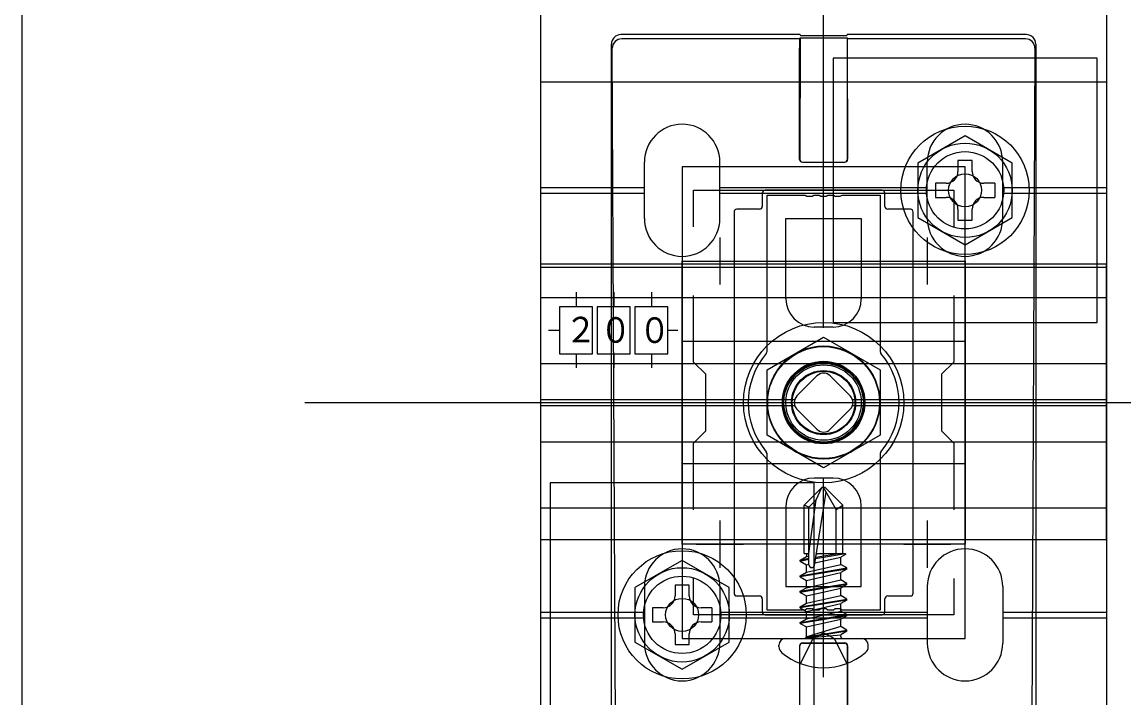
# Model space of a CAD drawing. Units: millimetres, scale not verified. Extents: x -875 to 875, y -1299 to 1292.
# Drawn here: x -344.7 to -227.9, y -934.8 to -863.1 of the extents above; entities that cross this region are included whole.
import ezdxf
from ezdxf.enums import TextEntityAlignment as Align

# ---------------------------------------------------------------- set-up
doc = ezdxf.new("R2010")
doc.units = ezdxf.units.MM
doc.header["$LTSCALE"] = 8
for name, color, linetype in [('0-3_YKK_11', 7, 'Continuous'), ('0-6_YKK_13', 4, 'Continuous'), ('0-8_YKK_D', 6, 'Continuous'), ('0-A_YSS_K', 3, 'Continuous')]:
    doc.layers.add(name, color=color, linetype=linetype)
doc.layers.add('0-5_YKK_12', color=2, linetype='Continuous', lineweight=18)
doc.styles.add('ＭＳ ゴシック', font='')
doc.styles.get('ＭＳ ゴシック').set_extended_font_data('MS Gothic')

msp = doc.modelspace()

# ---------------------------------------------------------------- linework, layer by layer
at = {"layer": '0-3_YKK_11'}
for p, q in [((-270.743, -885.953), (-270.743, -890.953)), ((-248.743, -885.953), (-248.743, -890.953)), ((-273.243, -888.453), (-268.243, -888.453)), ((-251.243, -888.453), (-246.243, -888.453)), ((-270.743, -915.953), (-270.743, -920.953)), ((-248.743, -915.953), (-248.743, -920.953)), ((-273.243, -918.453), (-268.243, -918.453)), ((-251.243, -918.453), (-246.243, -918.453))]:
    msp.add_line(p, q, dxfattribs=at)
msp.add_lwpolyline([(-274.743, -878.453), (-274.743, -928.453), (-244.743, -928.453), (-244.743, -878.453)], close=True, dxfattribs=at)
for points in [[(-273.543, -884.82), (-273.543, -880.953), (-245.943, -880.953), (-245.943, -884.82)], [(-273.543, -914.82), (-273.543, -907.753), (-272.243, -906.453), (-272.243, -900.453), (-273.543, -899.153), (-273.543, -892.086)], [(-245.943, -892.086), (-245.943, -899.153), (-247.243, -900.453), (-247.243, -906.453), (-245.943, -907.753), (-245.943, -914.82)], [(-245.943, -922.086), (-245.943, -925.953), (-273.543, -925.953), (-273.543, -922.086)]]:
    msp.add_lwpolyline(points, dxfattribs=at)
at = {"layer": '0-5_YKK_12'}
msp.add_circle((-259.743, -903.453), 6, dxfattribs=at)
at = {"layer": '0-6_YKK_13'}
for p, q in [((-262.243, -864.453), (-281.243, -864.453)), ((-262.243, -864.453), (-262.208, -864.558)), ((-262.208, -864.558), (-257.278, -864.558)), ((-257.278, -864.558), (-257.243, -864.453)), ((-238.243, -864.453), (-257.243, -864.453)), ((-282.243, -941.454), (-282.243, -865.453)), ((-262.279, -864.895), (-281.152, -864.895)), ((-262.279, -864.895), (-262.244, -864.79)), ((-262.244, -864.79), (-262.277, -877.652)), ((-262.244, -864.79), (-257.242, -864.79)), ((-238.334, -864.895), (-257.207, -864.895)), ((-237.243, -865.453), (-237.243, -941.454)), ((-281.809, -941.017), (-282.152, -865.9)), ((-262.295, -877.67), (-262.295, -865.894)), ((-257.191, -877.67), (-257.191, -865.894)), ((-237.334, -865.9), (-237.677, -941.017)), ((-289.743, -869.453), (-229.743, -869.453)), ((-278.743, -883.953), (-278.743, -877.953)), ((-270.743, -883.953), (-270.743, -877.953)), ((-261.995, -877.97), (-257.491, -877.97)), ((-261.978, -877.953), (-257.508, -877.953)), ((-248.743, -883.953), (-248.743, -877.953)), ((-243.993, -877.803), (-245.493, -877.803)), ((-245.493, -877.803), (-245.493, -878.953)), ((-243.993, -878.953), (-243.993, -877.803)), ((-240.743, -883.953), (-240.743, -877.953)), ((-289.743, -880.653), (-278.743, -880.653)), ((-270.743, -880.653), (-248.743, -880.653)), ((-253.543, -880.953), (-265.943, -880.953)), ((-246.743, -880.203), (-247.893, -880.203)), ((-241.593, -880.203), (-242.743, -880.203)), ((-241.593, -880.203), (-241.593, -881.703)), ((-240.743, -880.653), (-229.743, -880.653)), ((-289.743, -881.253), (-278.743, -881.253)), ((-270.743, -881.253), (-248.743, -881.253)), ((-266.243, -881.253), (-266.243, -882.653)), ((-253.243, -882.653), (-253.243, -881.253)), ((-242.743, -881.703), (-241.593, -881.703)), ((-240.743, -881.253), (-229.743, -881.253)), ((-269.243, -883.253), (-269.243, -923.653)), ((-266.543, -882.953), (-268.943, -882.953)), ((-250.543, -882.953), (-252.943, -882.953)), ((-250.243, -923.653), (-250.243, -883.253)), ((-245.493, -882.953), (-245.493, -884.103)), ((-243.993, -884.103), (-243.993, -882.953)), ((-245.493, -884.103), (-243.993, -884.103)), ((-229.743, -889.093), (-229.743, -888.745)), ((-229.743, -917.983), (-229.743, -889.093)), ((-289.743, -892.303), (-229.743, -892.303)), ((-285.993, -891.743), (-285.993, -893.303)), ((-281.993, -891.743), (-281.993, -893.303)), ((-277.993, -891.743), (-277.993, -893.303)), ((-287.743, -895.803), (-288.914, -895.803)), ((-275.208, -895.803), (-276.243, -895.803)), ((-258.743, -895.453), (-260.743, -895.453)), ((-285.993, -898.303), (-285.993, -899.778)), ((-281.993, -898.303), (-281.993, -899.778)), ((-277.993, -898.303), (-277.993, -899.778)), ((-289.743, -899.303), (-229.743, -899.303)), ((-262.571, -902.746), (-260.45, -900.624)), ((-259.036, -900.624), (-256.915, -902.746)), ((-262.818, -903.153), (-289.743, -903.153)), ((-229.743, -903.153), (-256.668, -903.153)), ((-289.743, -903.753), (-262.818, -903.753)), ((-260.45, -906.281), (-262.571, -904.16)), ((-256.915, -904.16), (-259.036, -906.281)), ((-256.668, -903.753), (-229.743, -903.753)), ((-289.743, -907.603), (-229.743, -907.603)), ((-259.918, -912.453), (-261.793, -914.328)), ((-258.743, -911.453), (-260.743, -911.453)), ((-260.537, -913.778), (-259.918, -912.453)), ((-259.568, -912.453), (-259.918, -912.453)), ((-259.743, -932.553), (-259.743, -911.451)), ((-258.393, -914.791), (-259.743, -912.453)), ((-259.568, -912.453), (-257.693, -914.328)), ((-261.293, -919.453), (-260.537, -913.778)), ((-260.708, -920.705), (-259.454, -912.954)), ((-289.743, -914.603), (-229.743, -914.603)), ((-261.793, -919.453), (-261.793, -914.328)), ((-261.293, -914.535), (-261.793, -914.328)), ((-257.693, -919.453), (-257.693, -914.328)), ((-289.743, -917.983), (-229.743, -917.983)), ((-261.793, -919.453), (-261.293, -919.453)), ((-261.567, -919.453), (-261.567, -919.783)), ((-257.432, -919.477), (-260.595, -920.004)), ((-257.994, -919.453), (-260.575, -919.883)), ((-260.107, -919.453), (-260.52, -919.546)), ((-260.505, -919.453), (-257.693, -919.453)), ((-257.432, -919.543), (-257.919, -919.824)), ((-257.432, -919.477), (-257.693, -919.453)), ((-257.432, -919.477), (-257.432, -919.477)), ((-257.432, -919.477), (-257.432, -919.543)), ((-262.215, -920.156), (-261.567, -919.783)), ((-262.215, -920.156), (-261.293, -919.948)), ((-262.215, -920.274), (-261.293, -920.066)), ((-262.215, -920.274), (-262.215, -920.156)), ((-262.215, -920.274), (-261.567, -920.648)), ((-261.567, -919.783), (-261.293, -919.721)), ((-261.567, -920.648), (-261.293, -920.586)), ((-261.567, -921.43), (-257.919, -920.606)), ((-261.567, -921.43), (-261.567, -920.648)), ((-260.666, -920.444), (-257.919, -919.824)), ((-257.919, -920.606), (-257.919, -919.824)), ((-257.271, -920.98), (-257.919, -920.606)), ((-262.215, -921.804), (-257.271, -920.98)), ((-257.271, -921.098), (-262.215, -921.922)), ((-262.215, -921.804), (-261.567, -921.43)), ((-262.215, -921.922), (-262.215, -921.804)), ((-262.215, -921.922), (-261.567, -922.296)), ((-261.567, -922.296), (-257.919, -921.472)), ((-257.271, -921.098), (-257.919, -921.472)), ((-257.919, -922.254), (-257.919, -921.472)), ((-257.271, -921.098), (-257.271, -920.98)), ((-278.743, -922.953), (-278.743, -928.953)), ((-273.993, -922.803), (-275.493, -922.803)), ((-275.493, -922.803), (-275.493, -923.953)), ((-273.993, -923.953), (-273.993, -922.803)), ((-270.743, -922.953), (-270.743, -928.953)), ((-262.215, -923.452), (-257.271, -922.628)), ((-257.271, -922.746), (-262.215, -923.57)), ((-262.215, -923.452), (-261.567, -923.078)), ((-261.567, -923.078), (-257.919, -922.254)), ((-261.567, -923.078), (-261.567, -922.296)), ((-261.567, -923.944), (-257.919, -923.12)), ((-257.271, -922.628), (-257.919, -922.254)), ((-257.271, -922.746), (-257.919, -923.12)), ((-257.919, -923.902), (-257.919, -923.12)), ((-257.271, -922.746), (-257.271, -922.628)), ((-248.743, -922.953), (-248.743, -928.953)), ((-240.743, -922.953), (-240.743, -928.953)), ((-268.943, -923.953), (-266.543, -923.953)), ((-266.243, -924.253), (-266.243, -925.653)), ((-262.215, -923.57), (-262.215, -923.452)), ((-262.215, -923.57), (-261.567, -923.944)), ((-262.215, -925.1), (-257.271, -924.276)), ((-261.567, -924.726), (-257.919, -923.902)), ((-261.567, -924.726), (-261.567, -923.944)), ((-257.271, -924.276), (-257.919, -923.902)), ((-257.271, -924.394), (-257.271, -924.276)), ((-253.243, -925.653), (-253.243, -924.253)), ((-252.943, -923.953), (-250.543, -923.953)), ((-276.743, -925.203), (-277.893, -925.203)), ((-271.593, -925.203), (-272.743, -925.203)), ((-271.593, -925.203), (-271.593, -926.703)), ((-257.271, -924.394), (-262.215, -925.218)), ((-262.215, -925.1), (-261.567, -924.726)), ((-262.215, -925.218), (-262.215, -925.1)), ((-262.215, -925.218), (-261.567, -925.591)), ((-261.567, -925.591), (-257.919, -924.767)), ((-257.271, -924.394), (-257.919, -924.767)), ((-257.919, -925.55), (-257.919, -924.767)), ((-289.743, -925.653), (-278.743, -925.653)), ((-289.743, -926.253), (-278.743, -926.253)), ((-270.743, -925.653), (-248.743, -925.653)), ((-270.743, -926.253), (-248.743, -926.253)), ((-265.943, -925.953), (-253.543, -925.953)), ((-257.271, -926.042), (-262.215, -926.865)), ((-262.215, -926.748), (-261.567, -926.374)), ((-261.567, -926.374), (-257.919, -925.55)), ((-261.567, -926.374), (-261.567, -925.591)), ((-261.567, -927.239), (-257.919, -926.415)), ((-257.271, -926.042), (-257.919, -926.415)), ((-257.919, -927.198), (-257.919, -926.415)), ((-257.271, -926.042), (-257.271, -925.924)), ((-240.743, -925.653), (-229.743, -925.653)), ((-240.743, -926.253), (-229.743, -926.253)), ((-272.743, -926.703), (-271.593, -926.703)), ((-262.215, -926.865), (-262.215, -926.748)), ((-262.215, -926.865), (-261.567, -927.239)), ((-261.567, -928.253), (-261.567, -927.239)), ((-257.919, -927.198), (-261.509, -928.278)), ((-261.509, -928.278), (-257.271, -927.572)), ((-257.271, -927.689), (-261.509, -928.396)), ((-257.271, -927.689), (-257.919, -928.063)), ((-257.271, -927.689), (-257.271, -927.572)), ((-275.493, -927.953), (-275.493, -929.103)), ((-273.993, -929.103), (-273.993, -927.953)), ((-263.778, -928.453), (-255.708, -928.453)), ((-260.868, -928.453), (-262.193, -931.11)), ((-261.995, -928.935), (-257.491, -928.935)), ((-261.978, -928.953), (-257.508, -928.953)), ((-261.509, -928.396), (-257.919, -928.063)), ((-261.509, -928.396), (-261.509, -928.278)), ((-260.868, -928.453), (-259.743, -927.855)), ((-258.618, -928.453), (-259.743, -927.855)), ((-258.618, -928.453), (-257.293, -931.11)), ((-257.919, -928.253), (-257.919, -928.063)), ((-275.493, -929.103), (-273.993, -929.103)), ((-264.478, -929.315), (-264.478, -929.153)), ((-262.295, -929.235), (-262.295, -941.012)), ((-262.244, -942.116), (-262.277, -929.254)), ((-257.191, -929.235), (-257.191, -941.012)), ((-255.008, -929.315), (-255.008, -929.153))]:
    msp.add_line(p, q, dxfattribs=at)
for points in [[(-229.743, -804.753), (-229.743, -1002.153), (-289.743, -1002.153), (-289.743, -804.753)], [(-258.743, -866.953), (-258.743, -894.953), (-230.743, -894.953), (-230.743, -866.953)], [(-239.743, -878.066), (-244.743, -875.179), (-249.743, -878.066), (-249.743, -883.84), (-244.743, -886.726), (-239.743, -883.84)], [(-244.743, -888.453), (-244.743, -918.453), (-274.743, -918.453), (-274.743, -888.453)], [(-287.743, -898.303), (-284.243, -898.303), (-284.243, -893.303), (-287.743, -893.303)], [(-283.743, -898.303), (-280.243, -898.303), (-280.243, -893.303), (-283.743, -893.303)], [(-279.743, -898.303), (-276.243, -898.303), (-276.243, -893.303), (-279.743, -893.303)], [(-274.743, -909.953), (-274.743, -896.953), (-244.743, -896.953), (-244.743, -909.953)], [(-265.743, -899.989), (-259.743, -896.525), (-253.743, -899.989), (-253.743, -906.917), (-259.743, -910.381), (-265.743, -906.917)], [(-288.743, -911.953), (-288.743, -939.953), (-260.743, -939.953), (-260.743, -911.953)], [(-269.743, -923.066), (-274.743, -920.179), (-279.743, -923.066), (-279.743, -928.84), (-274.743, -931.726), (-269.743, -928.84)]]:
    msp.add_lwpolyline(points, close=True, dxfattribs=at)
for points in [[(-257.207, -864.895), (-257.242, -864.79), (-257.209, -877.652)], [(-247.893, -880.203), (-247.893, -881.703), (-246.743, -881.703)], [(-265.815, -898.244), (-265.743, -898.049), (-265.743, -881.453), (-261.701, -881.453), (-261.518, -881.573), (-260.968, -881.573), (-260.785, -881.453), (-260.201, -881.453), (-260.018, -881.573), (-259.468, -881.573), (-259.285, -881.453), (-258.701, -881.453), (-258.518, -881.573), (-257.968, -881.573), (-257.785, -881.453), (-253.743, -881.453)], [(-253.743, -881.453), (-253.743, -898.049), (-253.671, -898.244)], [(-263.743, -892.453), (-263.743, -883.953), (-255.743, -883.953), (-255.743, -892.453)], [(-289.743, -889.093), (-289.743, -888.745), (-229.743, -888.745)], [(-289.743, -917.983), (-289.743, -889.093), (-229.743, -889.093)], [(-253.671, -908.661), (-253.743, -908.857), (-253.743, -925.453), (-257.785, -925.453), (-257.968, -925.333), (-258.518, -925.333), (-258.701, -925.453), (-259.285, -925.453), (-259.468, -925.333), (-260.018, -925.333), (-260.201, -925.453), (-260.785, -925.453), (-260.968, -925.333), (-261.518, -925.333), (-261.701, -925.453), (-265.743, -925.453), (-265.743, -908.857), (-265.815, -908.661)], [(-261.293, -920.658), (-261.293, -914.535), (-260.537, -913.778)], [(-263.743, -914.453), (-263.743, -922.953), (-255.743, -922.953), (-255.743, -914.453)], [(-258.393, -919.453), (-258.393, -914.791), (-257.693, -914.328)], [(-277.893, -925.203), (-277.893, -926.703), (-276.743, -926.703)], [(-262.215, -926.748), (-257.271, -925.924), (-257.919, -925.55)], [(-257.271, -927.689), (-257.271, -927.572), (-257.919, -927.198)], [(-257.207, -942.011), (-257.242, -942.116), (-257.209, -929.254)]]:
    msp.add_lwpolyline(points, dxfattribs=at)
for centre, radius in [((-244.743, -880.953), 6.8), ((-244.743, -880.953), 5), ((-244.743, -880.953), 4.1), ((-244.743, -880.953), 1.75), ((-259.743, -903.453), 8.5), ((-259.743, -903.453), 8.5), ((-259.743, -903.453), 5.928), ((-259.743, -903.453), 4.375), ((-259.743, -903.453), 4.25), ((-259.743, -903.453), 4.25), ((-259.743, -903.549), 4.245), ((-259.743, -903.453), 4), ((-259.743, -903.453), 4), ((-259.743, -903.453), 4), ((-259.743, -903.453), 3.4), ((-259.743, -903.453), 3.324), ((-259.743, -903.453), 3.32), ((-274.743, -925.953), 6.8), ((-274.743, -925.953), 5), ((-274.743, -925.953), 4.1), ((-274.743, -925.953), 1.75)]:
    msp.add_circle(centre, radius, dxfattribs=at)
for centre, radius, start, end in [((-281.243, -865.453), 1, 90, 180), ((-238.243, -865.453), 1, 0, 90), ((-281.152, -865.895), 1, 90, 180.2617), ((-238.334, -865.895), 1, 359.7383, 90), ((-274.743, -877.953), 4, 0, 180), ((-244.743, -877.953), 4, 0, 180), ((-246.743, -878.953), 1.25, 270, 0), ((-242.743, -878.953), 1.25, 180, 270), ((-246.743, -882.953), 1.25, 0, 90), ((-242.743, -882.953), 1.25, 90, 180), ((-274.743, -883.953), 4, 180, 0), ((-244.743, -883.953), 4, 180, 0), ((-260.743, -892.453), 3, 180.00001, 269.99999), ((-258.743, -892.453), 3, 270.00001, 359.99999), ((-259.743, -903.453), 8, 139.3793, 220.6207), ((-259.743, -903.453), 8, 319.3793, 40.6207), ((-259.743, -903.453), 4.25, 359.99999, 180.00001), ((-259.743, -901.332), 1, 45, 135), ((-261.864, -903.453), 1, 135, 225), ((-257.622, -903.453), 1, 315, 45), ((-259.744, -903.351), 4.25, 183.27666, 357.50585), ((-259.743, -905.574), 1, 225, 315), ((-260.743, -914.453), 3, 90.00001, 179.99999), ((-258.743, -914.453), 3, 0.00001, 89.99999), ((-274.743, -922.953), 4, 0, 180), ((-244.743, -922.953), 4, 0, 180), ((-260.999, -920.658), 0.294, 180, 270), ((-260.999, -920.658), 0.294, 270, 350.8071), ((-276.743, -923.953), 1.25, 270, 0), ((-272.743, -923.953), 1.25, 180, 270), ((-276.743, -927.953), 1.25, 0, 90), ((-272.743, -927.953), 1.25, 90, 180), ((-274.743, -928.953), 4, 180, 0), ((-263.778, -929.153), 0.7, 90, 180), ((-261.767, -928.253), 0.2, 270, 360), ((-257.719, -928.253), 0.2, 180, 270), ((-255.708, -929.153), 0.7, 0, 90), ((-244.743, -928.953), 4, 180, 0), ((-263.616, -929.315), 0.862, 180, 230.87645), ((-259.743, -924.553), 7, 230.87645, 270), ((-259.743, -924.553), 7, 270, 309.12355), ((-255.87, -929.315), 0.862, 309.12355, 0)]:
    msp.add_arc(centre, radius, start, end, dxfattribs=at)
for centre, major_axis, ratio, start_param, end_param in [((-262.278, -865.894), (0, -1), 0.017455, 3.1939525, 4.712389), ((-257.208, -865.894), (0, -1), 0.017455, 1.5707963, 3.0892328), ((-261.995, -877.67), (0.212, 0.212), 0.999695, 2.3563468, 3.9268385), ((-261.977, -877.652), (-0.123, -0.275), 0.996125, 5.1323772, 6.702869), ((-257.509, -877.652), (0.123, -0.275), 0.996125, 5.8635017, 7.4339934), ((-257.491, -877.67), (-0.212, 0.212), 0.999695, 2.3563468, 3.9268385), ((-265.943, -881.253), (-0.212, 0.212), 0.999695, 5.4979394, 7.0684312), ((-253.543, -881.253), (0.212, 0.212), 0.999695, 5.4979394, 7.0684312), ((-268.943, -883.253), (-0.212, 0.212), 0.999695, 5.4979394, 7.0684312), ((-266.543, -882.653), (0.212, -0.212), 0.999695, 5.4979394, 7.0684312), ((-252.943, -882.653), (-0.212, -0.212), 0.999695, 5.4979394, 7.0684312), ((-250.543, -883.253), (0.212, 0.212), 0.999695, 5.4979394, 7.0684312), ((-268.943, -923.653), (-0.212, -0.212), 0.999695, 5.4979394, 7.0684312), ((-266.543, -924.253), (0.212, 0.212), 0.999695, 5.4979394, 7.0684312), ((-252.943, -924.253), (-0.212, 0.212), 0.999695, 5.4979394, 7.0684312), ((-250.543, -923.653), (0.212, -0.212), 0.999695, 5.4979394, 7.0684312), ((-265.943, -925.653), (-0.212, -0.212), 0.999695, 5.4979394, 7.0684312), ((-253.543, -925.653), (0.212, -0.212), 0.999695, 5.4979394, 7.0684312), ((-261.995, -929.235), (0.212, -0.212), 0.999695, 2.3563468, 3.9268385), ((-261.977, -929.254), (-0.123, 0.275), 0.996125, 5.8635017, 7.4339934), ((-257.509, -929.254), (0.123, 0.275), 0.996125, 5.1323772, 6.702869), ((-257.491, -929.235), (-0.212, -0.212), 0.999695, 2.3563468, 3.9268385)]:
    msp.add_ellipse(centre, major_axis=major_axis, ratio=ratio, start_param=start_param, end_param=end_param, dxfattribs=at)
at = {"layer": '0-8_YKK_D'}
for p, q in [((-259.743, -895.525), (-259.743, -712.453)), ((-344.743, -1003.453), (-344.743, -803.453))]:
    msp.add_line(p, q, dxfattribs=at)
at = {"layer": '0-A_YSS_K'}
msp.add_line((-314.743, -903.453), (805.257, -903.453), dxfattribs=at)

# ---------------------------------------------------------------- texts
at = {"layer": '0-6_YKK_13', "style": 'ＭＳ ゴシック', "width": 0.9}
for s, p in [('２', (-287.149, -897.885)), ('０', (-283.46, -897.924)), ('０', (-279.324, -897.943))]:
    msp.add_text(s, height=2.711, dxfattribs=at).set_placement(p, align=Align.BOTTOM_LEFT)

doc.saveas('drawing.dxf')
